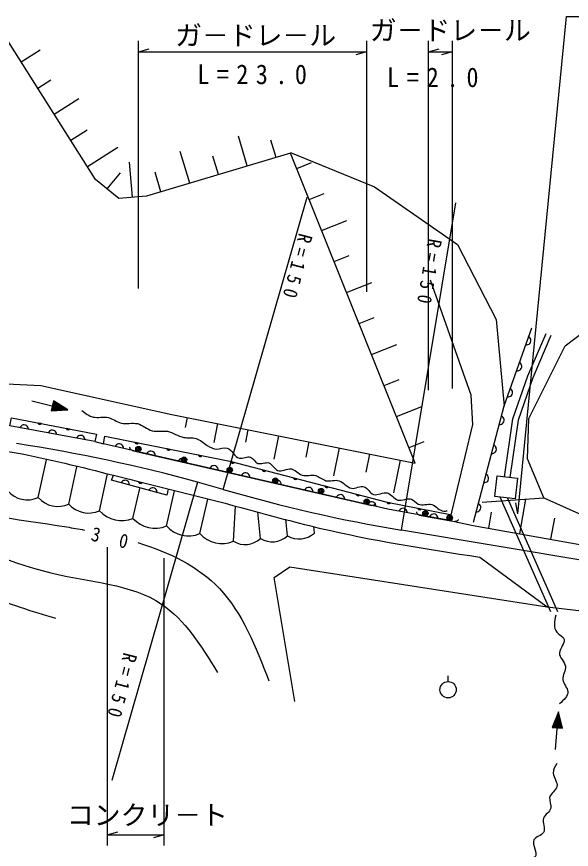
# Model space of a CAD drawing. Units: millimetres, scale not verified. Extents: x 40000 to 680000, y 20000 to 380000.
# Drawn here: x 394865 to 446535, y 238905 to 316442 of the extents above; entities that cross this region are included whole.
import ezdxf
from ezdxf.enums import TextEntityAlignment as Align

# ---------------------------------------------------------------- set-up
doc = ezdxf.new("R2010")
doc.units = ezdxf.units.MM
doc.header["$LTSCALE"] = 1000
doc.layers.add('M-BGD', color=7, linetype='Continuous', lineweight=25)
doc.styles.add('ＭＳ ゴシック', font='')
doc.styles.get('ＭＳ ゴシック').set_extended_font_data('MS Gothic')

msp = doc.modelspace()

# ---------------------------------------------------------------- linework, layer by layer
at = {"layer": 'M-BGD'}
for p, q in [((406206, 291118), (406206, 314179)), ((427462, 314179), (427462, 290823)), ((433219, 281671), (433219, 314179)), ((435433, 314179), (435433, 281819)), ((395282, 312227), (397065, 313357)), ((406206, 313179), (407206, 313459)), ((433219, 313179), (434219, 313459)), ((406206, 313179), (427462, 313179)), ((427462, 313179), (426462, 312899)), ((433219, 313179), (435433, 313179)), ((435433, 313179), (434433, 312899)), ((396825, 309793), (398051, 310570)), ((398368, 307360), (400672, 308820)), ((399910, 304926), (401449, 305901)), ((416347, 302538), (415520, 305306)), ((419029, 303340), (418550, 304942)), ((401453, 302492), (404278, 304283)), ((410985, 300935), (410100, 303896)), ((413666, 301737), (413152, 303455)), ((431995, 274868), (420369, 303740)), ((405668, 299623), (405391, 302884)), ((420951, 302297), (422337, 302855)), ((403299, 300394), (404540, 301906)), ((408304, 300134), (407755, 301968)), ((414111, 272419), (421937, 299638)), ((422113, 299410), (423512, 299973)), ((430700, 268615), (435775, 299116)), ((423276, 296522), (425612, 297463)), ((424438, 293635), (425843, 294201)), ((425601, 290748), (427946, 291692)), ((426764, 287861), (428173, 288428)), ((427926, 284974), (430280, 285921)), ((429089, 282086), (430503, 282656)), ((396271, 280674), (399645, 279830)), ((430251, 279199), (432613, 280150)), ((409325, 279397), (431995, 274868)), ((397153, 278543), (396882, 278595)), ((396889, 278570), (397137, 278522)), ((397115, 278502), (396902, 278543)), ((396921, 278514), (397086, 278483)), ((397048, 278472), (396953, 278490)), ((410742, 279114), (410558, 278195)), ((413576, 278548), (413227, 276801)), ((399786, 278037), (399515, 278089)), ((399522, 278063), (399770, 278016)), ((399748, 277995), (399536, 278036)), ((399555, 278008), (399720, 277976)), ((399681, 277966), (399587, 277984)), ((416409, 277982), (416174, 276805)), ((402151, 276868), (402962, 276665)), ((419243, 277416), (418808, 275239)), ((422077, 276850), (421790, 275415)), ((431414, 276312), (432834, 276884)), ((405662, 276044), (406149, 275932)), ((406191, 276725), (405920, 276779)), ((405927, 276753), (406174, 276703)), ((406152, 276683), (405940, 276726)), ((405959, 276698), (406124, 276665)), ((406085, 276654), (405991, 276673)), ((409148, 276133), (408877, 276187)), ((408884, 276161), (409131, 276112)), ((409109, 276092), (408897, 276134)), ((408916, 276106), (409081, 276073)), ((409042, 276063), (408948, 276081)), ((424911, 276284), (424390, 273677)), ((406149, 275932), (427421, 271042)), ((412105, 275542), (411835, 275596)), ((411842, 275570), (412089, 275521)), ((412066, 275501), (411855, 275543)), ((411873, 275515), (412038, 275482)), ((411999, 275471), (411905, 275490)), ((427745, 275718), (427406, 274025)), ((396880, 271672), (397639, 275179)), ((399730, 271055), (400480, 274525)), ((415114, 274916), (414847, 274986)), ((414853, 274959), (415097, 274896)), ((415073, 274877), (414864, 274932)), ((414881, 274902), (415044, 274860)), ((415005, 274852), (414912, 274876)), ((430578, 275151), (429972, 272115)), ((402580, 270439), (403341, 273866)), ((418034, 274159), (417767, 274228)), ((417772, 274202), (418016, 274139)), ((417993, 274120), (417784, 274174)), ((417801, 274145), (417963, 274103)), ((417924, 274094), (417831, 274118)), ((411714, 273108), (403726, 245330)), ((406528, 273040), (406260, 273109)), ((406266, 273082), (406510, 273020)), ((406487, 273001), (406278, 273055)), ((406295, 273025), (406458, 272984)), ((406418, 272975), (406325, 272999)), ((414111, 272419), (411714, 273108)), ((420953, 273401), (420686, 273470)), ((420691, 273444), (420935, 273381)), ((420912, 273362), (420703, 273416)), ((420720, 273387), (420883, 273345)), ((420843, 273337), (420750, 273361)), ((405699, 269727), (406335, 272514)), ((408818, 269014), (409569, 272301)), ((408989, 272436), (408844, 271886)), ((423872, 272644), (423605, 272713)), ((423611, 272687), (423854, 272623)), ((423831, 272605), (423622, 272659)), ((423639, 272630), (423802, 272587)), ((423762, 272579), (423669, 272603)), ((411937, 268302), (412671, 271515)), ((426791, 271886), (426524, 271955)), ((426530, 271929), (426774, 271866)), ((426750, 271847), (426541, 271901)), ((426558, 271872), (426721, 271830)), ((426682, 271821), (426589, 271846)), ((444624, 261016), (439914, 271707)), ((445271, 261034), (440602, 271632)), ((441734, 268297), (442305, 271513)), ((415057, 267589), (415258, 270860)), ((427421, 271042), (427909, 270930)), ((429655, 271160), (429384, 271214)), ((429391, 271188), (429639, 271139)), ((429616, 271119), (429404, 271161)), ((429423, 271133), (429588, 271100)), ((429549, 271089), (429455, 271108)), ((432537, 270589), (432266, 270643)), ((432273, 270617), (432520, 270568)), ((441555, 270160), (441374, 271183)), ((417573, 267846), (417320, 270324)), ((432498, 270548), (432286, 270590)), ((432305, 270561), (432470, 270529)), ((432431, 270518), (432337, 270537)), ((432404, 270035), (432896, 269945)), ((432896, 269945), (435155, 269531)), ((438839, 268811), (439104, 270304)), ((420089, 268103), (419932, 269641)), ((435155, 269531), (435647, 269441)), ((444630, 267783), (444981, 269758)), ((422605, 268360), (422543, 268958)), ((457512, 264154), (430700, 268615)), ((403286, 267043), (403286, 239259)), ((408600, 239259), (408600, 266010)), ((435055, 254533), (435055, 255053)), ((445055, 248198), (445336, 251713)), ((403286, 240259), (404286, 240539)), ((403286, 240259), (408600, 240259)), ((408600, 240259), (407600, 239979))]:
    msp.add_line(p, q, dxfattribs=at)
for points in [[(441555, 270160), (446097, 316442), (459181, 316442)], [(420369, 303740), (406963, 299733), (404373, 299512), (402225, 301276), (392968, 315877)], [(420382, 303793), (428189, 300602), (435927, 295240), (439525, 288248), (440272, 280170)], [(435211, 269521), (437353, 278473), (437217, 281188), (433416, 291913)], [(374434, 288697), (389028, 283606), (393916, 282248), (397106, 282112), (409325, 279397)], [(443973, 271632), (442444, 275282), (442580, 279016), (445974, 285804), (449572, 288519), (451540, 288180), (457147, 280849), (460066, 277862), (465361, 275147), (471674, 273653), (479209, 273382), (484097, 273653), (485386, 270055), (477173, 267408), (470113, 266118), (464886, 265982)], [(437407, 269370), (440292, 280215), (442857, 287481)], [(440310, 273596), (441093, 279000), (442492, 282990), (444178, 286938)], [(444638, 286742), (442958, 282809), (441581, 278881), (440805, 273524)], [(442296, 285893), (442397, 285891), (442489, 285910), (442591, 285959), (442663, 286018), (442725, 286098), (442767, 286219), (442769, 286320), (442750, 286411), (442702, 286513), (442642, 286585), (442562, 286647)], [(441441, 283471), (441542, 283469), (441634, 283488), (441736, 283537), (441808, 283596), (441870, 283676), (441912, 283797), (441914, 283898), (441896, 283989), (441847, 284091), (441787, 284163), (441707, 284225)], [(440586, 281049), (440688, 281047), (440779, 281066), (440881, 281115), (440953, 281174), (441015, 281254), (441058, 281375), (441059, 281476), (441041, 281567), (440992, 281669), (440933, 281741), (440853, 281803)], [(439829, 278473), (439930, 278479), (440019, 278505), (440117, 278562), (440184, 278627), (440240, 278711), (440273, 278835), (440266, 278936), (440241, 279026), (440184, 279124), (440119, 279191), (440034, 279246)], [(395954, 278020), (395940, 278120), (395907, 278207), (395843, 278301), (395774, 278362), (395685, 278411), (395559, 278435), (395459, 278421), (395371, 278388), (395278, 278324), (395216, 278254), (395167, 278166)], [(398590, 277530), (398576, 277630), (398544, 277717), (398480, 277810), (398410, 277872), (398321, 277921), (398195, 277945), (398095, 277931), (398008, 277898), (397914, 277834), (397853, 277764), (397804, 277676)], [(401226, 277039), (401212, 277140), (401180, 277227), (401116, 277320), (401046, 277382), (400957, 277431), (400832, 277455), (400731, 277441), (400644, 277408), (400551, 277344), (400489, 277274), (400440, 277186)], [(404822, 276237), (404813, 276338), (404784, 276427), (404724, 276523), (404657, 276587), (404570, 276640), (404445, 276669), (404345, 276659), (404256, 276630), (404160, 276570), (404095, 276503), (404043, 276416)], [(405662, 276044), (405584, 276062), (405538, 276083), (405486, 276126), (405454, 276164), (405433, 276210), (405418, 276275), (405419, 276326), (405426, 276355)], [(439107, 275762), (439208, 275768), (439298, 275794), (439396, 275851), (439463, 275916), (439518, 276000), (439551, 276124), (439545, 276225), (439519, 276314), (439463, 276412), (439398, 276479), (439313, 276535)], [(407763, 275561), (407753, 275662), (407724, 275751), (407664, 275847), (407597, 275911), (407511, 275964), (407386, 275993), (407285, 275983), (407196, 275954), (407101, 275894), (407036, 275827), (406983, 275740)], [(410703, 274885), (410694, 274986), (410665, 275075), (410605, 275171), (410537, 275235), (410451, 275288), (410326, 275317), (410226, 275307), (410137, 275278), (410041, 275218), (409976, 275151), (409924, 275064)], [(413644, 274209), (413634, 274310), (413605, 274399), (413545, 274495), (413478, 274559), (413391, 274612), (413267, 274641), (413166, 274631), (413077, 274602), (412981, 274542), (412917, 274475), (412864, 274389)], [(408844, 271886), (403691, 273275), (403875, 273743)], [(416584, 273533), (416574, 273634), (416545, 273723), (416485, 273819), (416418, 273883), (416332, 273936), (416207, 273965), (416106, 273955), (416018, 273926), (415922, 273866), (415857, 273799), (415804, 273713)], [(438386, 273050), (438487, 273057), (438577, 273082), (438675, 273139), (438742, 273204), (438797, 273289), (438830, 273412), (438824, 273513), (438798, 273603), (438741, 273701), (438676, 273768), (438592, 273824)], [(405366, 272824), (405360, 272925), (405334, 273014), (405278, 273113), (405213, 273180), (405129, 273236), (405005, 273269), (404904, 273263), (404815, 273237), (404716, 273181), (404649, 273116), (404593, 273032)], [(419524, 272857), (419515, 272958), (419486, 273047), (419426, 273143), (419359, 273207), (419272, 273260), (419147, 273289), (419047, 273279), (418958, 273250), (418862, 273190), (418797, 273123), (418745, 273037)], [(407942, 272129), (407936, 272230), (407911, 272320), (407854, 272418), (407790, 272485), (407705, 272541), (407582, 272574), (407481, 272568), (407391, 272543), (407293, 272486), (407226, 272422), (407170, 272337)], [(422465, 272181), (422455, 272282), (422426, 272371), (422366, 272467), (422299, 272531), (422213, 272584), (422088, 272613), (421987, 272603), (421898, 272574), (421803, 272514), (421738, 272447), (421685, 272361)], [(425405, 271505), (425396, 271606), (425367, 271695), (425307, 271791), (425239, 271856), (425153, 271908), (425028, 271937), (424928, 271927), (424839, 271898), (424743, 271838), (424678, 271771), (424626, 271685)], [(438239, 271226), (443973, 271632), (449300, 269247), (455135, 268638), (464928, 266050)], [(428346, 270830), (428336, 270930), (428307, 271019), (428247, 271115), (428180, 271180), (428093, 271232), (427969, 271261), (427868, 271251), (427779, 271222), (427683, 271162), (427619, 271095), (427566, 271009)], [(428257, 271106), (428248, 271067), (428215, 271013), (428175, 270971), (428115, 270934), (428059, 270916), (427987, 270912), (427909, 270930)], [(431252, 270246), (431238, 270347), (431205, 270434), (431141, 270527), (431070, 270589), (430982, 270638), (430856, 270661), (430756, 270646), (430668, 270614), (430575, 270549), (430514, 270479), (430465, 270391)], [(437665, 270339), (437766, 270345), (437856, 270371), (437953, 270428), (438020, 270493), (438076, 270577), (438109, 270701), (438103, 270802), (438077, 270892), (438020, 270990), (437955, 271057), (437871, 271112)], [(432404, 270035), (432325, 270050), (432278, 270069), (432224, 270109), (432190, 270146), (432168, 270190), (432149, 270255), (432148, 270306), (432154, 270335)], [(434116, 269721), (434102, 269821), (434069, 269909), (434005, 270002), (433935, 270064), (433846, 270112), (433721, 270135), (433620, 270121), (433533, 270088), (433440, 270024), (433378, 269954), (433329, 269866)], [(435211, 269521), (437391, 269068), (451869, 266497), (458666, 265514), (464941, 264869)], [(435987, 269632), (435980, 269593), (435949, 269538), (435911, 269494), (435853, 269454), (435798, 269433), (435726, 269426), (435647, 269441)], [(438004, 266115), (444270, 261472), (466780, 258883), (463406, 254261)], [(420768, 252675), (418846, 264208), (420316, 265226), (444270, 261472)]]:
    msp.add_lwpolyline(points, dxfattribs=at)
for points in [[(399645, 279830), (398306, 280659), (398074, 279728)], [(399471, 279874), (398343, 280558), (398154, 279801)], [(399296, 279917), (398379, 280456), (398234, 279874)], [(399121, 279961), (398416, 280354), (398314, 279946)], [(398947, 280005), (398452, 280252), (398394, 280019)], [(398714, 280063), (398488, 280150), (398474, 280092)], [(402151, 276868), (394243, 278338), (394395, 279098), (402303, 277577)], [(397169, 278565), (397151, 278531), (397127, 278505), (397092, 278482), (397059, 278470), (397022, 278465), (396975, 278474), (396942, 278492), (396916, 278516), (396892, 278551), (396880, 278584), (396875, 278621)], [(399802, 278058), (399784, 278025), (399761, 277999), (399725, 277975), (399693, 277963), (399655, 277958), (399608, 277967), (399575, 277986), (399549, 278009), (399525, 278044), (399513, 278077), (399508, 278115)], [(435211, 269521), (429426, 270581), (402962, 276665), (403064, 277375), (414724, 275042), (429375, 271240), (435256, 270074)], [(406207, 276746), (406188, 276713), (406165, 276687), (406129, 276663), (406097, 276652), (406059, 276647), (406012, 276656), (405979, 276675), (405953, 276699), (405929, 276734), (405918, 276767), (405913, 276805)], [(409164, 276154), (409146, 276121), (409122, 276096), (409087, 276072), (409054, 276060), (409016, 276056), (408969, 276065), (408936, 276084), (408910, 276107), (408887, 276143), (408875, 276176), (408870, 276213)], [(412122, 275563), (412103, 275530), (412079, 275504), (412044, 275481), (412011, 275469), (411973, 275464), (411926, 275473), (411893, 275492), (411868, 275516), (411844, 275551), (411832, 275584), (411828, 275622)], [(415132, 274937), (415111, 274905), (415086, 274880), (415050, 274859), (415016, 274849), (414979, 274846), (414932, 274858), (414900, 274879), (414876, 274904), (414854, 274940), (414844, 274974), (414842, 275012)], [(418051, 274179), (418031, 274147), (418006, 274123), (417969, 274101), (417936, 274091), (417898, 274089), (417851, 274101), (417819, 274121), (417795, 274146), (417773, 274183), (417764, 274216), (417761, 274254)], [(406545, 273060), (406525, 273029), (406500, 273004), (406463, 272982), (406430, 272972), (406392, 272970), (406346, 272982), (406314, 273002), (406289, 273027), (406267, 273063), (406257, 273097), (406255, 273135)], [(420971, 273421), (420950, 273390), (420925, 273365), (420888, 273344), (420855, 273334), (420817, 273331), (420770, 273343), (420739, 273364), (420714, 273389), (420693, 273425), (420683, 273459), (420680, 273497)], [(441299, 271556), (439407, 271762), (439614, 273671), (441506, 273466)], [(423890, 272664), (423869, 272632), (423844, 272607), (423808, 272586), (423774, 272576), (423736, 272573), (423690, 272586), (423658, 272606), (423633, 272631), (423612, 272668), (423602, 272701), (423599, 272739)], [(426809, 271906), (426788, 271874), (426763, 271850), (426727, 271828), (426693, 271818), (426655, 271816), (426609, 271828), (426577, 271849), (426553, 271874), (426531, 271910), (426521, 271944), (426519, 271982)], [(429671, 271181), (429653, 271149), (429629, 271123), (429594, 271099), (429561, 271087), (429523, 271082), (429476, 271092), (429443, 271111), (429417, 271134), (429394, 271169), (429382, 271202), (429377, 271240)], [(432553, 270610), (432535, 270577), (432511, 270551), (432476, 270528), (432443, 270516), (432405, 270511), (432358, 270520), (432325, 270539), (432299, 270563), (432276, 270598), (432264, 270631), (432259, 270668)], [(445336, 251713), (444738, 250256), (445695, 250179)], [(445321, 251533), (444832, 250308), (445610, 250246)], [(445307, 251354), (444927, 250361), (445525, 250313)], [(445293, 251174), (445021, 250414), (445440, 250380)], [(445278, 250995), (445116, 250466), (445355, 250447)], [(445259, 250756), (445210, 250519), (445270, 250514)]]:
    msp.add_lwpolyline(points, close=True, dxfattribs=at)
for centre, radius in [((406205, 276176), 250), ((406205, 276176), 150), ((406205, 276176), 50), ((410460, 275198), 250), ((410460, 275198), 150), ((410460, 275198), 50), ((414714, 274220), 250), ((414714, 274220), 150), ((414714, 274220), 50), ((418969, 273242), 250), ((418969, 273242), 150), ((418969, 273242), 50), ((423223, 272264), 250), ((423223, 272264), 150), ((423223, 272264), 50), ((427477, 271286), 250), ((427477, 271286), 150), ((427477, 271286), 50), ((432941, 270191), 250), ((432941, 270191), 150), ((432941, 270191), 50), ((435200, 269777), 250), ((435200, 269777), 150), ((435200, 269777), 50), ((435055, 253773), 760)]:
    msp.add_circle(centre, radius, dxfattribs=at)
for centre, radius, start, end in [((372197, 128407), 150000, 74.72517, 81.30802), ((395866, 273879), 2430, 220.92963, 294.66943), ((455881, 416486), 150000, 253.83116, 260.33588), ((398716, 273263), 2430, 220.92963, 294.66943), ((401566, 272647), 2430, 220.92963, 294.66943), ((404653, 272334), 2809, 222.42244, 291.84677), ((407773, 271622), 2809, 222.42244, 291.84677), ((410892, 270910), 2809, 222.42244, 291.84677), ((414011, 270197), 2809, 222.42244, 291.84677), ((421175, 269909), 2108, 238.95645, 312.69624), ((416144, 269395), 2108, 238.95645, 312.69624), ((418659, 269652), 2108, 238.95645, 312.69624)]:
    msp.add_arc(centre, radius, start, end, dxfattribs=at)
for points, knots in [([(345636, 281566), (347769, 281044), (349903, 280522), (351154, 279172), (352344, 277889), (352735, 275856), (353477, 273945), (354877, 270340), (357527, 267168), (360737, 265960), (364435, 264383), (369104, 265648), (373514, 266686), (377732, 267681), (381657, 268499), (385565, 268138), (389732, 267778), (393686, 265699), (398052, 264653), (401659, 263789), (405547, 263629), (408360, 261749), (410529, 260301), (412058, 257831), (413587, 255361)], [0, 0, 0, 0, 1, 1, 1, 2, 2, 2, 3, 3, 3, 4, 4, 4, 5, 5, 5, 6, 6, 6, 7, 7, 7, 8, 8, 8, 8]), ([(400942, 279777), (401273, 279510), (401604, 279243), (401986, 279160), (402435, 279062), (402955, 279219), (403410, 279112), (403825, 279015), (404187, 278700), (404597, 278590), (405083, 278482), (405633, 278652), (406116, 278543), (406598, 278417), (407012, 278009), (407492, 277878), (407944, 277772), (408452, 277903), (408916, 277831), (409439, 277728), (409904, 277359), (410435, 277261), (410813, 277203), (411224, 277277), (411574, 277166), (411952, 277047), (412260, 276730), (412618, 276502), (412882, 276328), (413170, 276188), (413476, 276178), (413811, 276172), (414178, 276347), (414473, 276273), (414905, 276146), (415164, 275428), (415612, 275324), (415934, 275270), (416353, 275524), (416656, 275418), (416903, 275312), (417070, 274957), (417320, 274849), (417626, 274739), (418053, 274985), (418365, 274896), (418679, 274783), (418874, 274318), (419171, 274184), (419536, 274050), (420043, 274383), (420453, 274327), (420812, 274256), (421098, 273885), (421450, 273757), (421849, 273638), (422325, 273811), (422731, 273710), (423063, 273610), (423347, 273324), (423680, 273235), (424073, 273151), (424532, 273340), (424914, 273235), (425324, 273098), (425637, 272600), (426054, 272523), (426431, 272477), (426892, 272770), (427240, 272666), (427558, 272547), (427777, 272081), (428095, 271954), (428483, 271826), (429015, 272188), (429423, 272096), (429770, 271988), (430023, 271537), (430373, 271432), (430768, 271340), (431281, 271665), (431654, 271526), (431877, 271431), (432050, 271170), (432271, 271052), (432643, 270886), (433148, 271129), (433553, 271004), (433948, 270882), (434248, 270409), (434644, 270387), (434751, 270382), (434864, 270408), (434977, 270435)], [0, 0, 0, 0, 1, 1, 1, 2, 2, 2, 3, 3, 3, 4, 4, 4, 5, 5, 5, 6, 6, 6, 7, 7, 7, 8, 8, 8, 9, 9, 9, 10, 10, 10, 11, 11, 11, 12, 12, 12, 13, 13, 13, 14, 14, 14, 15, 15, 15, 16, 16, 16, 17, 17, 17, 18, 18, 18, 19, 19, 19, 20, 20, 20, 21, 21, 21, 22, 22, 22, 23, 23, 23, 24, 24, 24, 25, 25, 25, 26, 26, 26, 27, 27, 27, 28, 28, 28, 29, 29, 29, 30, 30, 30, 31, 31, 31, 31]), ([(382964, 277762), (384898, 277438), (386831, 277115), (388769, 276812), (390787, 276497), (392810, 276204), (394817, 275829), (397861, 275260), (400869, 274500), (403875, 273743), (407841, 272756), (411807, 271786), (415754, 270734), (418182, 270086), (420604, 269407), (423046, 268827), (427973, 267656), (432989, 266886), (438004, 266115)], [0, 0, 0, 0, 1, 1, 1, 2, 2, 2, 3, 3, 3, 4, 4, 4, 5, 5, 5, 6, 6, 6, 6]), ([(377244, 274533), (380053, 273380), (382862, 272227), (385717, 271417), (390163, 270156), (394721, 269725), (399549, 268925), (400090, 268836), (400633, 268742), (401178, 268641)], [0, 0, 0, 0, 1, 1, 1, 2, 2, 2, 3, 3, 3, 3]), ([(406145, 267466), (409100, 266562), (411803, 265256), (413755, 263193), (415894, 260932), (417130, 257764), (418365, 254595)], [0, 0, 0, 0, 1, 1, 1, 2, 2, 2, 2]), ([(374966, 264072), (378501, 265390), (382037, 266707), (385275, 265960), (387562, 265432), (389700, 263873), (391954, 262766), (394064, 261728), (396276, 261085), (398487, 260442)], [0, 0, 0, 0, 1, 1, 1, 2, 2, 2, 3, 3, 3, 3]), ([(445078, 260703), (444956, 260115), (444833, 259528), (445191, 259120), (445407, 258873), (445799, 258691), (445870, 258441), (445967, 258097), (445453, 257621), (445417, 257198), (445405, 256766), (445903, 256383), (445983, 255954), (446019, 255554), (445709, 255123), (445756, 254710), (445802, 254313), (446179, 253932), (446209, 253579), (446242, 253179), (445830, 252814), (445417, 252449)], [0, 0, 0, 0, 1, 1, 1, 2, 2, 2, 3, 3, 3, 4, 4, 4, 5, 5, 5, 6, 6, 6, 7, 7, 7, 7]), ([(445417, 233340), (447412, 236378), (449407, 239416), (451749, 242159), (453977, 244769), (456519, 247112), (459061, 249454)], [0, 0, 0, 0, 1, 1, 1, 2, 2, 2, 2]), ([(445191, 246908), (445010, 246613), (444829, 246317), (444852, 246004), (444882, 245585), (445275, 245134), (445191, 244760), (445112, 244405), (444604, 244120), (444513, 243742), (444456, 243422), (444687, 243034), (444626, 242725), (444533, 242391), (444083, 242161), (443947, 241820), (443813, 241401), (444136, 240814), (443947, 240463), (443759, 240186), (443208, 240083), (443043, 239785), (442848, 239347), (443424, 238508), (443156, 238202), (442948, 238010), (442354, 238063), (442138, 237863), (441842, 237588), (442254, 236836), (442138, 236393), (442042, 236024), (441581, 235869), (441121, 235714)], [0, 0, 0, 0, 1, 1, 1, 2, 2, 2, 3, 3, 3, 4, 4, 4, 5, 5, 5, 6, 6, 6, 7, 7, 7, 8, 8, 8, 9, 9, 9, 10, 10, 10, 11, 11, 11, 11])]:
    msp.add_open_spline(points, degree=3, knots=knots, dxfattribs=at)

# ---------------------------------------------------------------- texts
at = {"layer": 'M-BGD', "style": 'ＭＳ ゴシック'}
for s, p in [('ガ－ドレ－ル', (409624, 313232)), ('ガ－ドレ－ル', (427760, 313702)), ('コンクリ－ト', (399545, 240631))]:
    msp.add_text(s, height=1833, dxfattribs=at).set_placement(p, align=Align.BOTTOM_LEFT)
at = {"layer": 'M-BGD', "char_height": 1833, "attachment_point": 7, "style": 'ＭＳ ゴシック'}
for s, insert in [('\\T1.62;\\W0.9;L=23.0', (411692, 310131)), ('\\T1.65;\\W0.9;L=2.0', (429358, 309849))]:
    msp.add_mtext(s, dxfattribs=dict(at, insert=insert))
at = {"layer": 'M-BGD', "char_height": 1320, "attachment_point": 7, "style": 'ＭＳ ゴシック'}
for s, insert, rotation in [('\\T1.63;\\W0.9;R=150', (421146, 296352), 255.5), ('\\T1.63;\\W0.9;R=150', (433159, 295846), 260.4), ('\\T3.27;\\W0.9;30', (401711, 267657), 346.9), ('\\T1.63;\\W0.9;R=150', (404809, 257309), 255.5)]:
    msp.add_mtext(s, dxfattribs=dict(at, insert=insert, rotation=rotation))

doc.saveas('drawing.dxf')
